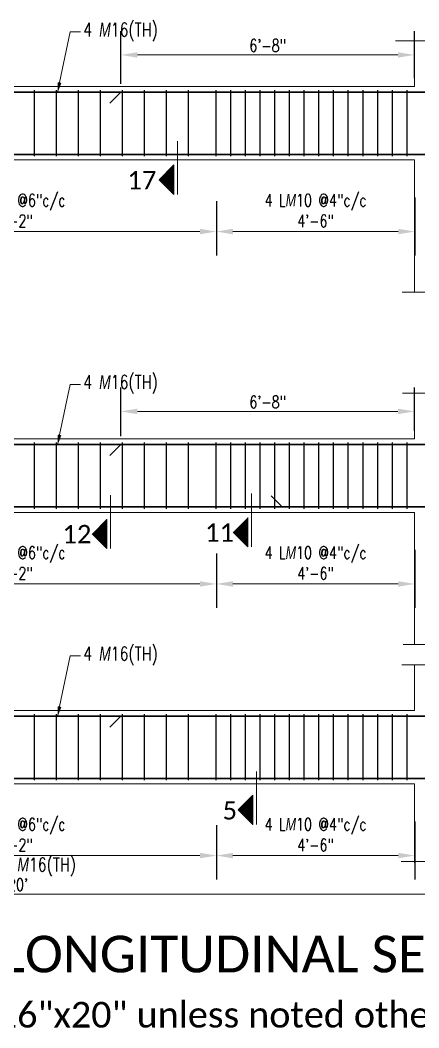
# Model space of a CAD drawing. Header units: inches. Extents: x 0 to 162649, y -36601 to -26324.
# Drawn here: x 157340.9 to 157449.5, y -35961.9 to -35687.4 of the extents above; entities that cross this region are included whole.
import ezdxf
from ezdxf import colors
from ezdxf.entities.mleader import LeaderData, LeaderLine
from ezdxf.math import Vec2, Vec3

# ---------------------------------------------------------------- set-up
doc = ezdxf.new("R2010")
doc.units = ezdxf.units.IN
doc.header["$MEASUREMENT"] = 0
for name, color, linetype, lineweight in [('Dim', 1, 'Continuous', 13), ('dimention', 1, 'Continuous', 13), ('hatch', 252, 'Continuous', 0), ('OL_AR_Text', 140, 'Continuous', 5), ('Rein', 3, 'Continuous', 30), ('Stirrups', 191, 'Continuous', 25), ('TEXT', 7, 'Continuous', 9)]:
    doc.layers.add(name, color=color, linetype=linetype, lineweight=lineweight)
doc.styles.add('1-8 Annotative Text', font='calibri.ttf', dxfattribs={"height": 0.125})
doc.styles.add('DIM', font='simplex.shx', dxfattribs={"width": 0.75})
doc.dimstyles.get("Standard").update_dxf_attribs({"dimscale": 36, "dimtxt": 0.09375, "dimasz": 0.125, "dimexe": 0.18, "dimexo": 0.0625, "dimgap": 0.015625, "dimtad": 1, "dimdec": 0, "dimzin": 0, "dimdsep": 46, "dimlunit": 4, "dimtxsty": 'DIM', "dimcen": 0.09, "dimadec": 0, "dimazin": 0, "dimtfac": 0.75, "dimtdec": 0, "dimtmove": 0, "dimatfit": 3, "dimfxl": 1, "dimtolj": 1, "dimtzin": 0, "dimlwd": 9, "dimarcsym": 0})

# ---------------------------------------------------------------- blocks, each defined once
blk = doc.blocks.new('*D4')
at = {"layer": 'Defpoints', "color": 0, "transparency": 16777216}
for p in [(157448.29, -35794), (157368.37, -35803), (157448.29, -35801.5)]:
    blk.add_point(p, dxfattribs=at)
at = {"layer": 'dimention', "color": 0, "lineweight": -2, "transparency": 16777216}
for p, q in [((157368.37, -35800.75), (157368.37, -35787.52)), ((157448.29, -35799.25), (157448.29, -35787.52))]:
    blk.add_line(p, q, dxfattribs=at)
at = {"layer": 'dimention', "color": 0, "lineweight": 9, "transparency": 16777216}
blk.add_line((157372.87, -35794), (157443.79, -35794), dxfattribs=at)
at = {"layer": 'dimention', "color": 0, "transparency": 16777216}
for points in [[(157372.87, -35793.25), (157372.87, -35794.75), (157368.37, -35794)], [(157443.79, -35793.25), (157443.79, -35794.75), (157448.29, -35794)]]:
    blk.add_solid(points, dxfattribs=at)
at = {"layer": 'dimention', "color": 0, "transparency": 16777216, "insert": (157408.33, -35791.43), "char_height": 3.375, "attachment_point": 5, "style": 'DIM'}
blk.add_mtext('\\A1;6\'-8"', dxfattribs=at)
blk = doc.blocks.new('*D13')
at = {"layer": 'Defpoints', "color": 0, "transparency": 16777216}
for p in [(157448.29, -35696.89), (157448.29, -35705.5), (157368.37, -35707)]:
    blk.add_point(p, dxfattribs=at)
at = {"layer": 'dimention', "color": 0, "lineweight": -2, "transparency": 16777216}
for p, q in [((157368.37, -35704.75), (157368.37, -35690.41)), ((157448.29, -35703.25), (157448.29, -35690.41))]:
    blk.add_line(p, q, dxfattribs=at)
at = {"layer": 'dimention', "color": 0, "lineweight": 9, "transparency": 16777216}
blk.add_line((157372.87, -35696.89), (157443.79, -35696.89), dxfattribs=at)
at = {"layer": 'dimention', "color": 0, "transparency": 16777216}
for points in [[(157372.87, -35696.14), (157372.87, -35697.64), (157368.37, -35696.89)], [(157443.79, -35696.14), (157443.79, -35697.64), (157448.29, -35696.89)]]:
    blk.add_solid(points, dxfattribs=at)
at = {"layer": 'dimention', "color": 0, "transparency": 16777216, "insert": (157408.33, -35694.31), "char_height": 3.375, "attachment_point": 5, "style": 'DIM'}
blk.add_mtext('\\A1;6\'-8"', dxfattribs=at)
blk = doc.blocks.new('*D20')
at = {"layer": 'Defpoints', "color": 0, "transparency": 16777216}
for p in [(157448.37, -35829.5), (157394.37, -35830.5), (157448.37, -35841)]:
    blk.add_point(p, dxfattribs=at)
at = {"layer": 'dimention', "color": 0, "lineweight": -2, "transparency": 16777216}
for p, q in [((157394.37, -35832.75), (157394.37, -35847.48)), ((157448.37, -35831.75), (157448.37, -35847.48))]:
    blk.add_line(p, q, dxfattribs=at)
at = {"layer": 'dimention', "color": 0, "lineweight": 9, "transparency": 16777216}
blk.add_line((157398.87, -35841), (157443.87, -35841), dxfattribs=at)
at = {"layer": 'dimention', "color": 0, "transparency": 16777216}
for points in [[(157398.87, -35840.25), (157398.87, -35841.75), (157394.37, -35841)], [(157443.87, -35840.25), (157443.87, -35841.75), (157448.37, -35841)]]:
    blk.add_solid(points, dxfattribs=at)
at = {"layer": 'dimention', "color": 0, "transparency": 16777216, "insert": (157421.37, -35835.29), "char_height": 3.375, "attachment_point": 5, "style": 'DIM'}
blk.add_mtext('\\A1;4 L{\\A0;\\Fgothici|c0;\\W0.75;M}10 @4"c/c\\P4\'-6"', dxfattribs=at)
blk = doc.blocks.new('*D21')
at = {"layer": 'Defpoints', "color": 0, "transparency": 16777216}
for p in [(157284.37, -35830.5), (157394.37, -35830.5), (157394.37, -35841)]:
    blk.add_point(p, dxfattribs=at)
at = {"layer": 'dimention', "color": 0, "lineweight": -2, "transparency": 16777216}
for p, q in [((157284.37, -35832.75), (157284.37, -35847.48)), ((157394.37, -35832.75), (157394.37, -35847.48))]:
    blk.add_line(p, q, dxfattribs=at)
at = {"layer": 'dimention', "color": 0, "lineweight": 9, "transparency": 16777216}
blk.add_line((157288.87, -35841), (157389.87, -35841), dxfattribs=at)
at = {"layer": 'dimention', "color": 0, "transparency": 16777216}
for points in [[(157288.87, -35840.25), (157288.87, -35841.75), (157284.37, -35841)], [(157389.87, -35840.25), (157389.87, -35841.75), (157394.37, -35841)]]:
    blk.add_solid(points, dxfattribs=at)
at = {"layer": 'dimention', "color": 0, "transparency": 16777216, "insert": (157339.37, -35835.29), "char_height": 3.375, "attachment_point": 5, "style": 'DIM'}
blk.add_mtext('\\A1;4 L{\\A0;\\Fgothici|c0;\\W0.75;M}10 @6"c/c\\P9\'-2"', dxfattribs=at)
blk = doc.blocks.new('*D32')
at = {"layer": 'Defpoints', "color": 0, "transparency": 16777216}
for p in [(157448.37, -35733.5), (157394.37, -35734.5), (157448.37, -35745)]:
    blk.add_point(p, dxfattribs=at)
at = {"layer": 'dimention', "color": 0, "lineweight": -2, "transparency": 16777216}
for p, q in [((157394.37, -35736.75), (157394.37, -35751.48)), ((157448.37, -35735.75), (157448.37, -35751.48))]:
    blk.add_line(p, q, dxfattribs=at)
at = {"layer": 'dimention', "color": 0, "lineweight": 9, "transparency": 16777216}
blk.add_line((157398.87, -35745), (157443.87, -35745), dxfattribs=at)
at = {"layer": 'dimention', "color": 0, "transparency": 16777216}
for points in [[(157398.87, -35744.25), (157398.87, -35745.75), (157394.37, -35745)], [(157443.87, -35744.25), (157443.87, -35745.75), (157448.37, -35745)]]:
    blk.add_solid(points, dxfattribs=at)
at = {"layer": 'dimention', "color": 0, "transparency": 16777216, "insert": (157421.37, -35739.29), "char_height": 3.375, "attachment_point": 5, "style": 'DIM'}
blk.add_mtext('\\A1;4 L{\\A0;\\Fgothici|c0;\\W0.75;M}10 @4"c/c\\P4\'-6"', dxfattribs=at)
blk = doc.blocks.new('*D33')
at = {"layer": 'Defpoints', "color": 0, "transparency": 16777216}
for p in [(157284.37, -35734.5), (157394.37, -35734.5), (157394.37, -35745)]:
    blk.add_point(p, dxfattribs=at)
at = {"layer": 'dimention', "color": 0, "lineweight": -2, "transparency": 16777216}
for p, q in [((157284.37, -35736.75), (157284.37, -35751.48)), ((157394.37, -35736.75), (157394.37, -35751.48))]:
    blk.add_line(p, q, dxfattribs=at)
at = {"layer": 'dimention', "color": 0, "lineweight": 9, "transparency": 16777216}
blk.add_line((157288.87, -35745), (157389.87, -35745), dxfattribs=at)
at = {"layer": 'dimention', "color": 0, "transparency": 16777216}
for points in [[(157288.87, -35744.25), (157288.87, -35745.75), (157284.37, -35745)], [(157389.87, -35744.25), (157389.87, -35745.75), (157394.37, -35745)]]:
    blk.add_solid(points, dxfattribs=at)
at = {"layer": 'dimention', "color": 0, "transparency": 16777216, "insert": (157339.37, -35739.29), "char_height": 3.375, "attachment_point": 5, "style": 'DIM'}
blk.add_mtext('\\A1;4 L{\\A0;\\Fgothici|c0;\\W0.75;M}10 @6"c/c\\P9\'-2"', dxfattribs=at)
blk = doc.blocks.new('*D214')
at = {"layer": 'Defpoints', "color": 0, "transparency": 16777216}
for p in [(157220.37, -35925), (157460.29, -35925), (157460.29, -35925.5)]:
    blk.add_point(p, dxfattribs=at)
at = {"layer": 'Dim', "color": 0, "lineweight": 9, "transparency": 16777216}
blk.add_line((157224.87, -35925.5), (157455.79, -35925.5), dxfattribs=at)
at = {"layer": 'Dim', "color": 0, "lineweight": -2, "transparency": 16777216}
for p, q in [((157220.37, -35927.25), (157220.37, -35931.98)), ((157460.29, -35927.25), (157460.29, -35931.98))]:
    blk.add_line(p, q, dxfattribs=at)
at = {"layer": 'Dim', "color": 0, "transparency": 16777216}
for points in [[(157224.87, -35924.75), (157224.87, -35926.25), (157220.37, -35925.5)], [(157455.79, -35924.75), (157455.79, -35926.25), (157460.29, -35925.5)]]:
    blk.add_solid(points, dxfattribs=at)
at = {"layer": 'Dim', "color": 0, "transparency": 16777216, "insert": (157340.33, -35922.93), "char_height": 3.375, "attachment_point": 5, "style": 'DIM'}
blk.add_mtext("\\A1;20'", dxfattribs=at)
blk = doc.blocks.new('*D245')
at = {"layer": 'Defpoints', "color": 0, "transparency": 16777216}
for p in [(157394.37, -35904.5), (157448.37, -35903.5), (157448.37, -35915)]:
    blk.add_point(p, dxfattribs=at)
at = {"layer": 'dimention', "color": 0, "lineweight": -2, "transparency": 16777216}
for p, q in [((157394.37, -35906.75), (157394.37, -35921.48)), ((157448.37, -35905.75), (157448.37, -35921.48))]:
    blk.add_line(p, q, dxfattribs=at)
at = {"layer": 'dimention', "color": 0, "lineweight": 9, "transparency": 16777216}
blk.add_line((157398.87, -35915), (157443.87, -35915), dxfattribs=at)
at = {"layer": 'dimention', "color": 0, "transparency": 16777216}
for points in [[(157398.87, -35914.25), (157398.87, -35915.75), (157394.37, -35915)], [(157443.87, -35914.25), (157443.87, -35915.75), (157448.37, -35915)]]:
    blk.add_solid(points, dxfattribs=at)
at = {"layer": 'dimention', "color": 0, "transparency": 16777216, "insert": (157421.37, -35909.29), "char_height": 3.375, "attachment_point": 5, "style": 'DIM'}
blk.add_mtext('\\A1;4 L{\\A0;\\Fgothici|c0;\\W0.75;M}10 @4"c/c\\P4\'-6"', dxfattribs=at)
blk = doc.blocks.new('*D246')
at = {"layer": 'Defpoints', "color": 0, "transparency": 16777216}
for p in [(157284.37, -35904.5), (157394.37, -35904.5), (157394.37, -35915)]:
    blk.add_point(p, dxfattribs=at)
at = {"layer": 'dimention', "color": 0, "lineweight": -2, "transparency": 16777216}
for p, q in [((157284.37, -35906.75), (157284.37, -35921.48)), ((157394.37, -35906.75), (157394.37, -35921.48))]:
    blk.add_line(p, q, dxfattribs=at)
at = {"layer": 'dimention', "color": 0, "lineweight": 9, "transparency": 16777216}
blk.add_line((157288.87, -35915), (157389.87, -35915), dxfattribs=at)
at = {"layer": 'dimention', "color": 0, "transparency": 16777216}
for points in [[(157288.87, -35914.25), (157288.87, -35915.75), (157284.37, -35915)], [(157389.87, -35914.25), (157389.87, -35915.75), (157394.37, -35915)]]:
    blk.add_solid(points, dxfattribs=at)
at = {"layer": 'dimention', "color": 0, "transparency": 16777216, "insert": (157339.37, -35909.29), "char_height": 3.375, "attachment_point": 5, "style": 'DIM'}
blk.add_mtext('\\A1;4 L{\\A0;\\Fgothici|c0;\\W0.75;M}10 @6"c/c\\P9\'-2"', dxfattribs=at)

msp = doc.modelspace()

# ---------------------------------------------------------------- hatches: boundary and pattern name
at = {"layer": 'Dim'}
h = msp.add_hatch(dxfattribs=at)
h.set_pattern_fill('ANSI31', color=256)
h.set_pattern_definition([(45, (423.1206, 171.69199), (-0.08838834765, 0.08838834765), [])])
h.paths.add_polyline_path([(157382.81, -35730.87), (157382.81, -35726.87), (157378.81, -35730.87), (157382.81, -35734.87)])
h = msp.add_hatch(dxfattribs=at)
h.set_pattern_fill('ANSI31', color=256)
h.set_pattern_definition([(45, (404.86165, 75.24684), (-0.08838834765, 0.08838834765), [])])
h.paths.add_polyline_path([(157364.55, -35827.32), (157364.55, -35823.32), (157360.55, -35827.32), (157364.55, -35831.32)])
h = msp.add_hatch(dxfattribs=at)
h.set_pattern_fill('ANSI31', color=256)
h.set_pattern_definition([(45, (443.24734, 75.69199), (-0.08838834765, 0.08838834765), [])])
h.paths.add_polyline_path([(157402.94, -35826.87), (157402.94, -35822.87), (157398.94, -35826.87), (157402.94, -35830.87)])
h = msp.add_hatch(dxfattribs=at)
h.set_pattern_fill('ANSI31', color=256)
h.set_pattern_definition([(45, (444.56456, 0), (-0.08838834765, 0.08838834765), [])])
h.paths.add_polyline_path([(157404.26, -35902.57), (157404.26, -35898.57), (157400.26, -35902.57), (157404.26, -35906.57)])

# ---------------------------------------------------------------- linework, layer by layer
for p, q in [((157383.81, -35720.38), (157383.81, -35734.87)), ((157378.81, -35730.87), (157382.81, -35726.87)), ((157382.81, -35726.87), (157382.81, -35734.87)), ((157378.81, -35730.87), (157382.81, -35734.87)), ((157382.81, -35734.87), (157382.81, -35730.87)), ((157403.94, -35816.38), (157403.94, -35830.87)), ((157365.55, -35816.82), (157365.55, -35831.32)), ((157364.55, -35823.32), (157364.55, -35831.32)), ((157402.94, -35822.87), (157402.94, -35830.87)), ((157360.55, -35827.32), (157364.55, -35831.32)), ((157364.55, -35831.32), (157364.55, -35827.32)), ((157398.94, -35826.87), (157402.94, -35830.87)), ((157402.94, -35830.87), (157402.94, -35826.87)), ((157405.26, -35892.07), (157405.26, -35906.57)), ((157400.26, -35902.57), (157404.26, -35898.57)), ((157404.26, -35898.57), (157404.26, -35906.57)), ((157400.26, -35902.57), (157404.26, -35906.57)), ((157404.26, -35906.57), (157404.26, -35902.57))]:
    msp.add_line(p, q, dxfattribs=at)
at = {"layer": 'hatch'}
for p, q in [((157443.17, -35693), (157458.76, -35693)), ((157448.29, -35693), (157448.29, -35705.5)), ((157230.37, -35705.5), (157448.29, -35705.5)), ((157230.37, -35725.5), (157448.29, -35725.5)), ((157448.29, -35725.5), (157448.29, -35761.5)), ((157444.94, -35761.5), (157457.1, -35761.5)), ((157445, -35789), (157459.39, -35789)), ((157448.29, -35789), (157448.29, -35801.5)), ((157230.37, -35801.5), (157448.29, -35801.5)), ((157230.37, -35821.5), (157448.29, -35821.5)), ((157448.29, -35821.5), (157448.29, -35857.5)), ((157445.22, -35857.5), (157459.58, -35857.5)), ((157444.84, -35863), (157459.46, -35863)), ((157448.29, -35863), (157448.29, -35875.5)), ((157230.37, -35875.5), (157448.29, -35875.5)), ((157230.37, -35895.5), (157448.29, -35895.5)), ((157448.29, -35895.5), (157448.29, -35917)), ((157444.67, -35916.62), (157457.1, -35916.62))]:
    msp.add_line(p, q, dxfattribs=at)
at = {"layer": 'Rein'}
for p, q in [((157365.37, -35710), (157368.37, -35707)), ((157365.37, -35806), (157368.37, -35803)), ((157412.29, -35820), (157409.29, -35817)), ((157365.37, -35880), (157368.37, -35877))]:
    msp.add_line(p, q, dxfattribs=at)
for points in [[(157852.21, -35724.5), (157852.21, -35708, 0.414214), (157851.21, -35707), (156895.55, -35707, 0.414214), (156894.55, -35708), (156894.55, -35724.5)], [(156895.55, -35708), (156895.55, -35723, 0.414214), (156896.55, -35724), (157491.37, -35724)], [(157793.26, -35832.13), (157793.26, -35804, 0.414214), (157792.26, -35803), (156895.55, -35803, 0.414214), (156894.55, -35804), (156894.55, -35820.5)], [(156895.55, -35804), (156895.55, -35819, 0.414214), (156896.55, -35820), (157496.29, -35820)], [(157643.01, -35877), (156895.55, -35877, 0.414214), (156894.55, -35878), (156894.55, -35894.5)], [(156895.55, -35878), (156895.55, -35893, 0.414214), (156896.55, -35894), (157525.58, -35894)]]:
    msp.add_lwpolyline(points, format="xyb", dxfattribs=at)
at = {"layer": 'Stirrups'}
for p, q in [((157344.79, -35724.5), (157344.79, -35706.5)), ((157350.79, -35724.5), (157350.79, -35706.5)), ((157356.79, -35724.5), (157356.79, -35706.5)), ((157362.79, -35724.5), (157362.79, -35706.5)), ((157368.79, -35724.5), (157368.79, -35706.5)), ((157374.79, -35724.5), (157374.79, -35706.5)), ((157380.79, -35724.5), (157380.79, -35706.5)), ((157386.79, -35724.5), (157386.79, -35706.5)), ((157394.29, -35724.5), (157394.29, -35706.5)), ((157398.29, -35724.5), (157398.29, -35706.5)), ((157402.29, -35724.5), (157402.29, -35706.5)), ((157406.29, -35724.5), (157406.29, -35706.5)), ((157410.29, -35724.5), (157410.29, -35706.5)), ((157414.29, -35724.5), (157414.29, -35706.5)), ((157418.29, -35724.5), (157418.29, -35706.5)), ((157422.29, -35724.5), (157422.29, -35706.5)), ((157426.29, -35724.5), (157426.29, -35706.5)), ((157430.29, -35724.5), (157430.29, -35706.5)), ((157434.29, -35724.5), (157434.29, -35706.5)), ((157438.29, -35724.5), (157438.29, -35706.5)), ((157442.29, -35724.5), (157442.29, -35706.5)), ((157446.29, -35724.5), (157446.29, -35706.5)), ((157344.79, -35820.5), (157344.79, -35802.5)), ((157350.79, -35820.5), (157350.79, -35802.5)), ((157356.79, -35820.5), (157356.79, -35802.5)), ((157362.79, -35820.5), (157362.79, -35802.5)), ((157368.79, -35820.5), (157368.79, -35802.5)), ((157374.79, -35820.5), (157374.79, -35802.5)), ((157380.79, -35820.5), (157380.79, -35802.5)), ((157386.79, -35820.5), (157386.79, -35802.5)), ((157394.29, -35820.5), (157394.29, -35802.5)), ((157398.29, -35820.5), (157398.29, -35802.5)), ((157402.29, -35820.5), (157402.29, -35802.5)), ((157406.29, -35820.5), (157406.29, -35802.5)), ((157410.29, -35820.5), (157410.29, -35802.5)), ((157414.29, -35820.5), (157414.29, -35802.5)), ((157418.29, -35820.5), (157418.29, -35802.5)), ((157422.29, -35820.5), (157422.29, -35802.5)), ((157426.29, -35820.5), (157426.29, -35802.5)), ((157430.29, -35820.5), (157430.29, -35802.5)), ((157434.29, -35820.5), (157434.29, -35802.5)), ((157438.29, -35820.5), (157438.29, -35802.5)), ((157442.29, -35820.5), (157442.29, -35802.5)), ((157446.29, -35820.5), (157446.29, -35802.5)), ((157344.79, -35894.5), (157344.79, -35876.5)), ((157350.79, -35894.5), (157350.79, -35876.5)), ((157356.79, -35894.5), (157356.79, -35876.5)), ((157362.79, -35894.5), (157362.79, -35876.5)), ((157368.79, -35894.5), (157368.79, -35876.5)), ((157374.79, -35894.5), (157374.79, -35876.5)), ((157380.79, -35894.5), (157380.79, -35876.5)), ((157386.79, -35894.5), (157386.79, -35876.5)), ((157394.29, -35894.5), (157394.29, -35876.5)), ((157398.29, -35894.5), (157398.29, -35876.5)), ((157402.29, -35894.5), (157402.29, -35876.5)), ((157406.29, -35894.5), (157406.29, -35876.5)), ((157410.29, -35894.5), (157410.29, -35876.5)), ((157414.29, -35894.5), (157414.29, -35876.5)), ((157418.29, -35894.5), (157418.29, -35876.5)), ((157422.29, -35894.5), (157422.29, -35876.5)), ((157426.29, -35894.5), (157426.29, -35876.5)), ((157430.29, -35894.5), (157430.29, -35876.5)), ((157434.29, -35894.5), (157434.29, -35876.5)), ((157438.29, -35894.5), (157438.29, -35876.5)), ((157442.29, -35894.5), (157442.29, -35876.5)), ((157446.29, -35894.5), (157446.29, -35876.5))]:
    msp.add_line(p, q, dxfattribs=at)

# ---------------------------------------------------------------- texts
at = {"layer": 'OL_AR_Text', "attachment_point": 1, "style": '1-8 Annotative Text'}
for s, insert, char_height, width in [('17', (157370.11, -35728.49), 5, 3.8192065e-317), ('12', (157352.43, -35824.93), 5, 3.8192065e-317), ('11', (157391.25, -35824.49), 5, 3.8192065e-317), ('5', (157396.04, -35900.18), 5, 3.8192065e-317), ('GRID -5 {\\fCalibri|b1|i0|c0|p34; }BEAMS LONGITUDINAL SECTIONS', (157231.55, -35936.83), 10, 7.638413e-317)]:
    msp.add_mtext(s, dxfattribs=dict(at, insert=insert, char_height=char_height, width=width))
at = {"layer": 'OL_AR_Text', "insert": (157252.86, -35954.85), "char_height": 7, "attachment_point": 1, "style": '1-8 Annotative Text'}
msp.add_mtext('All Beam sizes are 16"x20" unless noted otherwise', dxfattribs=at)

# ---------------------------------------------------------------- dimensions: what is measured, and where the dimension line sits
at = {"layer": 'Dim'}
dim = msp.add_linear_dim(base=(157460.29, -35925.5), p1=(157220.37, -35925), p2=(157460.29, -35925), dimstyle='Standard', override={"dimtmove": 1}, dxfattribs=at)
dim.commit()
dim.dimension.update_dxf_attribs({"geometry": '*D214', "text_midpoint": (157340.33, -35922.93)})
at = {"layer": 'dimention'}
for base, p1, p2, picture, middle in [((157448.29, -35696.89), (157368.37, -35707), (157448.29, -35705.5), '*D13', (157408.33, -35694.31)), ((157448.29, -35794), (157368.37, -35803), (157448.29, -35801.5), '*D4', (157408.33, -35791.43))]:
    dim = msp.add_linear_dim(base=base, p1=p1, p2=p2, dimstyle='Standard', dxfattribs=at)
    dim.commit()
    dim.dimension.update_dxf_attribs({"geometry": picture, "text_midpoint": middle})
for base, p1, p2, text, picture, middle in [((157394.37, -35745), (157284.37, -35734.5), (157394.37, -35734.5), '4 L{\\A0;\\Fgothici|c0;\\W0.75;M}10 @6"c/c\\P<>', '*D33', (157339.37, -35739.29)), ((157448.37, -35745), (157394.37, -35734.5), (157448.37, -35733.5), '4 L{\\A0;\\Fgothici|c0;\\W0.75;M}10 @4"c/c\\P<>', '*D32', (157421.37, -35739.29)), ((157394.37, -35841), (157284.37, -35830.5), (157394.37, -35830.5), '4 L{\\A0;\\Fgothici|c0;\\W0.75;M}10 @6"c/c\\P<>', '*D21', (157339.37, -35835.29)), ((157448.37, -35841), (157394.37, -35830.5), (157448.37, -35829.5), '4 L{\\A0;\\Fgothici|c0;\\W0.75;M}10 @4"c/c\\P<>', '*D20', (157421.37, -35835.29)), ((157394.37, -35915), (157284.37, -35904.5), (157394.37, -35904.5), '4 L{\\A0;\\Fgothici|c0;\\W0.75;M}10 @6"c/c\\P<>', '*D246', (157339.37, -35909.29)), ((157448.37, -35915), (157394.37, -35904.5), (157448.37, -35903.5), '4 L{\\A0;\\Fgothici|c0;\\W0.75;M}10 @4"c/c\\P<>', '*D245', (157421.37, -35909.29))]:
    dim = msp.add_linear_dim(base=base, p1=p1, p2=p2, text=text, dimstyle='Standard', dxfattribs=at)
    dim.commit()
    dim.dimension.update_dxf_attribs({"geometry": picture, "text_midpoint": middle})

# ---------------------------------------------------------------- leaders
at = {"layer": 'TEXT'}
ml = msp.add_multileader_mtext('Standard', dxfattribs=at)
ml.set_content('4 {\\Fgothici|c0;M}16(TH) ', color=256, style='DIM')
ml.set_leader_properties(color=1, linetype='ByLayer', lineweight=9)
ml.build(insert=Vec2(0, 0))
ml.multileader.update_dxf_attribs({"text_right_attachment_type": 2, "dogleg_length": 0.25, "arrow_head_size": 3, "scale": 32})
ctx = ml.context
ctx.base_point, ctx.scale, ctx.char_height, ctx.arrow_head_size, ctx.landing_gap_size, ctx.plane_origin = Vec3(157357.37, -35690.63), 32, 3.75, 3, 0.75, Vec3(157377.7, -35709.93)
ctx.right_attachment = 2
notes = []
notes.append((ctx, [(0, (1, 1, 0), (157354.56, -35690.63), (1, 0), 2.81, [(0, [(157351.06, -35707.35)], 0, [])])]))
ctx.mtext.insert, ctx.mtext.flow_direction = Vec3(157358.12, -35688.13), 5
ml = msp.add_multileader_mtext('Standard', dxfattribs=at)
ml.set_content('4 {\\Fgothici|c0;M}16(TH) ', color=256, style='DIM')
ml.set_leader_properties(color=1, linetype='ByLayer', lineweight=9)
ml.build(insert=Vec2(0, 0))
ml.multileader.update_dxf_attribs({"text_right_attachment_type": 2, "dogleg_length": 0.25, "arrow_head_size": 3, "scale": 32})
ctx = ml.context
ctx.base_point, ctx.scale, ctx.char_height, ctx.arrow_head_size, ctx.landing_gap_size, ctx.plane_origin = Vec3(157357.37, -35786.63), 32, 3.75, 3, 0.75, Vec3(157377.7, -35805.93)
ctx.right_attachment = 2
notes.append((ctx, [(0, (1, 1, 0), (157354.56, -35786.63), (1, 0), 2.81, [(0, [(157351.06, -35803.35)], 0, [])])]))
ctx.mtext.insert, ctx.mtext.flow_direction = Vec3(157358.12, -35784.13), 5
ml = msp.add_multileader_mtext('Standard', dxfattribs=at)
ml.set_content('4 {\\Fgothici|c0;M}16(TH) ', color=256, style='DIM')
ml.set_leader_properties(color=1, linetype='ByLayer', lineweight=9)
ml.build(insert=Vec2(0, 0))
ml.multileader.update_dxf_attribs({"text_right_attachment_type": 2, "dogleg_length": 0.25, "arrow_head_size": 3, "scale": 32})
ctx = ml.context
ctx.base_point, ctx.scale, ctx.char_height, ctx.arrow_head_size, ctx.landing_gap_size, ctx.plane_origin = Vec3(157357.37, -35860.62), 32, 3.75, 3, 0.75, Vec3(157377.7, -35879.93)
ctx.right_attachment = 2
notes.append((ctx, [(0, (1, 1, 0), (157354.56, -35860.62), (1, 0), 2.81, [(0, [(157351.06, -35877.35)], 0, [])])]))
ctx.mtext.insert, ctx.mtext.flow_direction = Vec3(157358.12, -35858.12), 5
ml = msp.add_multileader_mtext('Standard', dxfattribs=at)
ml.set_content('2 {\\Fgothici|c0;M }20(TH) +2 {\\Fgothici|c0;M}16(TH)  ', color=256, style='DIM')
ml.set_leader_properties(color=1, linetype='ByLayer', lineweight=9)
ml.build(insert=Vec2(0, 0))
ml.multileader.update_dxf_attribs({"text_right_attachment_type": 2, "dogleg_length": 0.25, "arrow_head_size": 3, "scale": 32})
ctx = ml.context
ctx.base_point, ctx.scale, ctx.char_height, ctx.arrow_head_size, ctx.landing_gap_size, ctx.plane_origin = Vec3(157308.74, -35918.08), 32, 3.75, 3, 0.75, Vec3(157329.06, -35940.93)
ctx.right_attachment = 2
notes.append((ctx, [(0, (1, 1, 0), (157305.93, -35918.08), (1, 0), 2.81, [(0, [(157294, -35894)], 0, [])])]))
ctx.mtext.insert, ctx.mtext.flow_direction = Vec3(157309.49, -35915.58), 5
for ctx, leaders in notes:
    for number, flags, end, landing, length, lines in leaders:
        leader = LeaderData()
        leader.index, (leader.has_last_leader_line, leader.has_dogleg_vector, leader.attachment_direction) = number, flags
        leader.last_leader_point, leader.dogleg_vector, leader.dogleg_length = Vec3(end), Vec3(landing), length
        for number, points, colour, breaks in lines:
            line = LeaderLine()
            line.index, line.vertices, line.color, line.breaks = number, Vec3.list(points), colors.encode_raw_color(colour), breaks
            leader.lines.append(line)
        ctx.leaders.append(leader)

doc.saveas('drawing.dxf')
